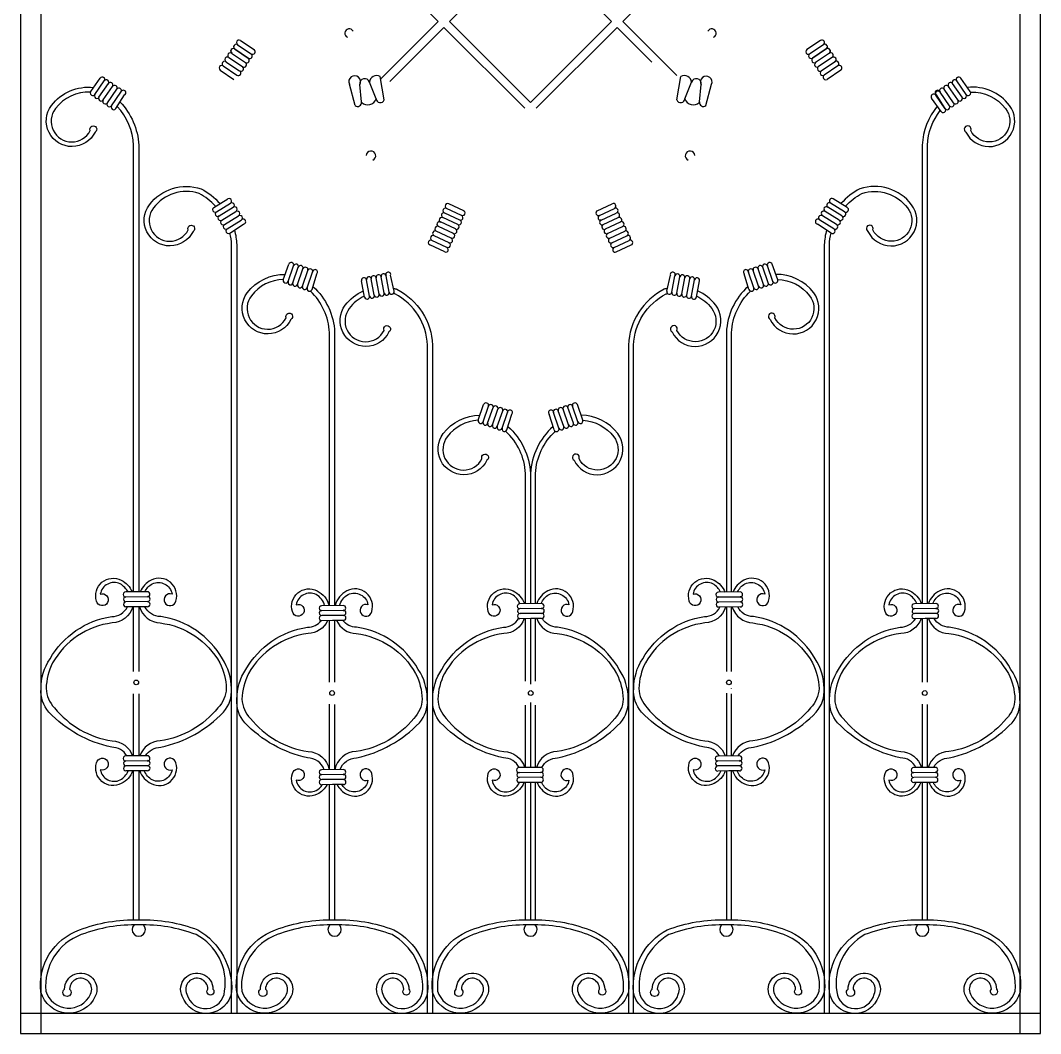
# Model space of a CAD drawing. Header units: metres. Extents: x -3506 to -2396, y -21 to 2241.
# Drawn here: x -3451 to -2451, y -21 to 972 of the extents above; entities that cross this region are included whole.
import ezdxf

# ---------------------------------------------------------------- set-up
doc = ezdxf.new("R2010")
doc.units = ezdxf.units.M
doc.layers.add('3', color=3, linetype='Continuous')
doc.layers.add('4', color=4, linetype='Continuous')

msp = doc.modelspace()

# ---------------------------------------------------------------- linework, layer by layer
at = {"layer": '3'}
for p, q in [((-3041.87, 971.15), (-3121.11, 1050.3)), ((-3030.55, 971.15), (-2951.3, 1050.3)), ((-2872.06, 971.15), (-2951.3, 1050.3)), ((-2860.74, 971.15), (-2781.5, 1050.3)), ((-3098.31, 914.78), (-3041.87, 971.15)), ((-2951.3, 892), (-3030.55, 971.15)), ((-2951.3, 892), (-2872.06, 971.15)), ((-2807.98, 918.45), (-2860.74, 971.15)), ((-3089.32, 912.45), (-3036.21, 965.5)), ((-2956.96, 886.35), (-3036.21, 965.5)), ((-2945.64, 886.35), (-2866.4, 965.5)), ((-2832.25, 931.38), (-2866.4, 965.5)), ((-3235.68, 952.69), (-3222.25, 943.67)), ((-2666.93, 952.69), (-2680.35, 943.67)), ((-3244.24, 940.17), (-3230.81, 931.14)), ((-3241.45, 944.32), (-3228.02, 935.29)), ((-3241.26, 944.39), (-3227.83, 935.37)), ((-3238.47, 948.54), (-3225.04, 939.52)), ((-2664.14, 948.54), (-2677.56, 939.52)), ((-2661.35, 944.39), (-2674.78, 935.37)), ((-2661.16, 944.32), (-2674.59, 935.29)), ((-2658.37, 940.17), (-2671.8, 931.14)), ((-3249.81, 931.87), (-3236.39, 922.84)), ((-3247.02, 936.02), (-3233.6, 926.99)), ((-2655.58, 936.02), (-2669.01, 926.99)), ((-2652.79, 931.87), (-2666.22, 922.84)), ((-3255.39, 923.57), (-3241.97, 914.54)), ((-3252.6, 927.72), (-3239.18, 918.69)), ((-2650.01, 927.72), (-2663.43, 918.69)), ((-2647.22, 923.57), (-2660.64, 914.54)), ((-3382.4, 902.5), (-3373.2, 915.81)), ((-3378.29, 899.66), (-3369.09, 912.96)), ((-3374.29, 897.18), (-3365.08, 910.48)), ((-3102.66, 895.5), (-3109.11, 911.73)), ((-3094.78, 894.4), (-3098.76, 917.39)), ((-2807.83, 894.4), (-2803.85, 917.39)), ((-2799.95, 895.5), (-2793.5, 911.73)), ((-2528.32, 897.18), (-2537.53, 910.48)), ((-2528.32, 897.18), (-2537.53, 910.48)), ((-2524.32, 899.66), (-2533.52, 912.96)), ((-2524.32, 899.66), (-2533.52, 912.96)), ((-2520.2, 902.5), (-2529.41, 915.81)), ((-2520.2, 902.5), (-2529.41, 915.81)), ((-3370.17, 894.34), (-3360.97, 907.64)), ((-3366.06, 891.49), (-3356.86, 904.8)), ((-3361.95, 888.65), (-3352.75, 901.95)), ((-3123.25, 889.04), (-3128.84, 909.76)), ((-3116.82, 892.47), (-3118.58, 909.38)), ((-2785.79, 892.47), (-2784.03, 909.38)), ((-2779.35, 889.04), (-2773.77, 909.76)), ((-2540.66, 888.65), (-2549.86, 901.95)), ((-2540.66, 888.65), (-2549.86, 901.95)), ((-2536.55, 891.49), (-2545.75, 904.8)), ((-2536.55, 891.49), (-2545.75, 904.8)), ((-2532.43, 894.34), (-2541.64, 907.64)), ((-2532.43, 894.34), (-2541.64, 907.64)), ((-3357.85, 885.82), (-3349.18, 899.34)), ((-2548.88, 882.96), (-2558.09, 896.26)), ((-2544.77, 885.8), (-2553.97, 899.11)), ((-2544.76, 885.82), (-2553.43, 899.34)), ((-3261.82, 788.99), (-3248.04, 797.47)), ((-3259.2, 784.73), (-3245.42, 793.21)), ((-3016.78, 785.75), (-3031.43, 792.62)), ((-2885.83, 785.75), (-2871.18, 792.62)), ((-2643.41, 784.73), (-2657.19, 793.21)), ((-2640.79, 788.99), (-2654.56, 797.47)), ((-3256.53, 780.85), (-3242.75, 789.33)), ((-3253.91, 776.6), (-3240.13, 785.08)), ((-3251.28, 772.34), (-3237.51, 780.82)), ((-3020.48, 776.67), (-3035.13, 783.54)), ((-3018.9, 781.23), (-3033.55, 788.09)), ((-2883.71, 781.23), (-2869.06, 788.09)), ((-2882.12, 776.67), (-2867.47, 783.54)), ((-2651.32, 772.34), (-2665.1, 780.82)), ((-2648.7, 776.6), (-2662.48, 785.08)), ((-2646.08, 780.85), (-2659.86, 789.33)), ((-3248.66, 768.08), (-3234.89, 776.56)), ((-3246.04, 763.84), (-3232.67, 772.73)), ((-3026.94, 763.46), (-3041.59, 770.32)), ((-3024.82, 767.99), (-3039.47, 774.85)), ((-3022.6, 772.15), (-3037.25, 779.01)), ((-2880, 772.15), (-2865.35, 779.01)), ((-2877.79, 767.99), (-2863.14, 774.85)), ((-2875.67, 763.46), (-2861.02, 770.32)), ((-2656.57, 763.84), (-2669.94, 772.73)), ((-2653.95, 768.08), (-2667.72, 776.56)), ((-3031.18, 754.4), (-3045.83, 761.27)), ((-3029.06, 758.93), (-3043.71, 765.79)), ((-2873.55, 758.93), (-2858.9, 765.79)), ((-2871.43, 754.4), (-2856.78, 761.27)), ((-3035.42, 745.35), (-3050.07, 752.21)), ((-3033.3, 749.88), (-3047.95, 756.74)), ((-2869.31, 749.88), (-2854.66, 756.74)), ((-2867.19, 745.35), (-2852.53, 752.21)), ((-3193.6, 718.07), (-3188.28, 733.35)), ((-3188.88, 716.43), (-3183.56, 731.71)), ((-3184.35, 715.11), (-3179.03, 730.39)), ((-2718.25, 715.11), (-2723.57, 730.39)), ((-2713.73, 716.43), (-2719.05, 731.71)), ((-2709.01, 718.07), (-2714.33, 733.35)), ((-3179.63, 713.47), (-3174.31, 728.74)), ((-3174.91, 711.82), (-3169.59, 727.1)), ((-3170.19, 710.18), (-3164.87, 725.46)), ((-3165.48, 708.55), (-3160.73, 723.89)), ((-3094.67, 705.01), (-3097.66, 720.91)), ((-3089.76, 705.93), (-3092.75, 721.83)), ((-3084.87, 706.86), (-3088.38, 722.53)), ((-2817.74, 706.86), (-2814.23, 722.53)), ((-2812.85, 705.93), (-2809.86, 721.83)), ((-2807.94, 705.01), (-2804.95, 720.91)), ((-2737.13, 708.55), (-2741.88, 723.89)), ((-2732.42, 710.18), (-2737.74, 725.46)), ((-2727.7, 711.82), (-2733.02, 727.1)), ((-2722.98, 713.47), (-2728.3, 728.74)), ((-3113.99, 701.13), (-3116.98, 717.03)), ((-3109.08, 702.05), (-3112.07, 717.95)), ((-3104.5, 703.16), (-3107.49, 719.06)), ((-3099.59, 704.08), (-3102.57, 719.98)), ((-2803.02, 704.08), (-2800.03, 719.98)), ((-2798.11, 703.16), (-2795.12, 719.06)), ((-2793.53, 702.05), (-2790.54, 717.95)), ((-2788.62, 701.13), (-2785.63, 717.03)), ((-3002.54, 580.47), (-2997.22, 595.75)), ((-2997.82, 578.83), (-2992.5, 594.1)), ((-2993.3, 577.51), (-2987.98, 592.79)), ((-2988.57, 575.86), (-2983.25, 591.14)), ((-2914.04, 575.86), (-2919.36, 591.14)), ((-2909.31, 577.51), (-2914.63, 592.79)), ((-2904.79, 578.83), (-2910.11, 594.1)), ((-2900.07, 580.47), (-2905.39, 595.75)), ((-2983.85, 574.22), (-2978.53, 589.5)), ((-2979.13, 572.58), (-2973.81, 587.85)), ((-2974.42, 570.95), (-2969.67, 586.29)), ((-2928.19, 570.95), (-2932.94, 586.29)), ((-2923.48, 572.58), (-2928.8, 587.85)), ((-2918.76, 574.22), (-2924.08, 589.5)), ((-3326.81, 412.32), (-3348.03, 412.12)), ((-2745.79, 412.12), (-2767.02, 411.92)), ((-3326.85, 407.32), (-3348.08, 407.12)), ((-3326.66, 402.62), (-3347.89, 402.42)), ((-2940.48, 400.81), (-2961.71, 400.61)), ((-2745.84, 407.12), (-2767.07, 406.92)), ((-2745.64, 402.41), (-2766.87, 402.21)), ((-2553.79, 400.81), (-2575.02, 400.61)), ((-3326.71, 397.62), (-3347.94, 397.42)), ((-3326.77, 397.6), (-3337.32, 397.52)), ((-3134.85, 393.85), (-3156.08, 393.65)), ((-3134.81, 398.85), (-3156.03, 398.65)), ((-2940.53, 395.81), (-2961.76, 395.61)), ((-2940.34, 391.1), (-2961.56, 390.9)), ((-2745.69, 397.42), (-2766.92, 397.22)), ((-2745.75, 397.4), (-2756.31, 397.32)), ((-2553.84, 395.81), (-2575.07, 395.61)), ((-2553.65, 391.1), (-2574.88, 390.9)), ((-3134.71, 384.15), (-3155.94, 383.95)), ((-3134.66, 389.15), (-3155.89, 388.95)), ((-3134.77, 384.13), (-3145.32, 384.05)), ((-2940.39, 386.1), (-2961.61, 385.9)), ((-2940.45, 386.08), (-2951, 386)), ((-2553.7, 386.1), (-2574.92, 385.9)), ((-2553.76, 386.08), (-2564.31, 386)), ((-3326.81, 251.54), (-3348.03, 251.34)), ((-2746.53, 251.46), (-2767.75, 251.26)), ((-3326.85, 246.54), (-3348.08, 246.34)), ((-3326.66, 241.83), (-3347.89, 241.63)), ((-2941.22, 240.15), (-2962.45, 239.95)), ((-2746.58, 246.46), (-2767.8, 246.26)), ((-2746.38, 241.76), (-2767.61, 241.56)), ((-2554.53, 240.15), (-2575.76, 239.95)), ((-3326.71, 236.83), (-3347.94, 236.63)), ((-3326.77, 236.81), (-3337.32, 236.73)), ((-3134.85, 233.07), (-3156.08, 232.87)), ((-3134.81, 238.07), (-3156.03, 237.87)), ((-2941.27, 235.15), (-2962.5, 234.95)), ((-2941.07, 230.44), (-2962.3, 230.24)), ((-2746.43, 236.76), (-2767.66, 236.56)), ((-2746.49, 236.74), (-2757.04, 236.66)), ((-2554.58, 235.15), (-2575.81, 234.95)), ((-2554.38, 230.44), (-2575.61, 230.24)), ((-3134.71, 223.36), (-3155.94, 223.16)), ((-3134.66, 228.36), (-3155.89, 228.16)), ((-3134.77, 223.35), (-3145.32, 223.26)), ((-2941.12, 225.44), (-2962.35, 225.24)), ((-2941.18, 225.43), (-2951.74, 225.34)), ((-2554.43, 225.44), (-2575.66, 225.24)), ((-2554.49, 225.43), (-2565.05, 225.34))]:
    msp.add_line(p, q, dxfattribs=at)
for points in [[(-3382.69, 901.98, 0.25), (-3416.89, 885.87, 1.1), (-3382.86, 864.31, -2.21), (-3378.1, 862.8, -1.1), (-3420.92, 888.94, -0.26), (-3379.52, 906.67, -0.26)], [(-2519.92, 901.98, -0.25), (-2485.72, 885.87, -1.1), (-2519.75, 864.31, 2.21), (-2524.51, 862.8, 1.1), (-2481.69, 888.94, 0.26), (-2523.09, 906.67)], [(-3353.66, 892.34, -0.18), (-3335.3, 849.98), (-3335.3, 412.24)], [(-3340.3, 412.2), (-3340.3, 849.86, 0.18), (-3356.44, 888.01)], [(-2552.58, 888.3, 0.16), (-2567.3, 849.98), (-2567.3, 400.68)], [(-2562.3, 400.73), (-2562.3, 849.86, -0.16), (-2549.61, 884.01)], [(-3259.96, 790.14, 0.09), (-3276.22, 802.67, 0.32), (-3320.89, 788.51, 1.1), (-3286.86, 766.95, -2.21), (-3282.1, 765.44, -1.1), (-3324.92, 791.57, -0.32), (-3274.25, 807.28, -0.09), (-3255.63, 792.8)], [(-2642.65, 790.14, -0.09), (-2626.39, 802.67, -0.32), (-2581.72, 788.51, -1.1), (-2615.75, 766.95, 2.21), (-2620.51, 765.44, 1.1), (-2577.69, 791.57, 0.32), (-2628.36, 807.28, 0.09), (-2646.98, 792.8)], [(-3244.3, -0.79), (-3244.3, 752.5, 0.05), (-3245.95, 763.91, 0.05)], [(-3241.54, 766.83, -0.06), (-3239.3, 752.61), (-3239.3, -0.79)], [(-2661.07, 766.83, 0.06), (-2663.3, 752.61), (-2663.3, -0.79)], [(-2658.3, -0.79), (-2658.3, 752.5, -0.05), (-2656.66, 763.91, -0.05)], [(-3193.47, 718.44, 0.23), (-3224.89, 702.29, 1.1), (-3190.86, 680.73, -2.21), (-3186.1, 679.22, -1.1), (-3228.92, 705.36, -0.24), (-3191.76, 723.37)], [(-2709.14, 718.44, -0.23), (-2677.72, 702.29, -1.1), (-2711.75, 680.73, 2.21), (-2716.51, 679.22, 1.1), (-2673.69, 705.36, 0.24), (-2710.85, 723.37)], [(-3164.55, 711.55, -0.2), (-3143.3, 666.4), (-3143.3, 398.77)], [(-2738.06, 711.55, 0.2), (-2759.3, 666.4), (-2759.3, 411.99)], [(-3148.3, 398.73), (-3148.3, 666.28, 0.19), (-3167.02, 707.02)], [(-3114.19, 702.19, 0.12), (-3128.89, 690.03, 1.1), (-3094.86, 668.47, -2.21), (-3090.1, 666.97, -1.1), (-3132.92, 693.1, -0.13), (-3115.13, 707.18)], [(-3052.3, -0.79), (-3052.3, 654.02, 0.27), (-3084.22, 704.19, 0.01), (-3085.58, 704.61, 0.01)], [(-3085.51, 709.75, -0.02), (-3082.25, 708.81, -0.27), (-3047.3, 654.14), (-3047.3, -0.79)], [(-2817.1, 709.75, 0.02), (-2820.36, 708.81, 0.27), (-2855.3, 654.14), (-2855.3, -0.79)], [(-2850.3, -0.79), (-2850.3, 654.02, -0.27), (-2818.39, 704.19, -0.01), (-2817.03, 704.61, -0.01)], [(-2788.42, 702.19, -0.12), (-2773.72, 690.03, -1.1), (-2807.75, 668.47, 2.21), (-2812.51, 666.97, 1.1), (-2769.69, 693.1, 0.13), (-2787.48, 707.18)], [(-2754.3, 412.04), (-2754.3, 666.28, -0.19), (-2735.59, 707.02)], [(-3002.6, 580.34, 0.22), (-3032.89, 564.23, 1.1), (-2998.86, 542.67, -2.21), (-2994.1, 541.16, -1.1), (-3036.92, 567.29, -0.23), (-3000.85, 585.31)], [(-2900.01, 580.34, -0.22), (-2869.72, 564.23, -1.1), (-2903.75, 542.67, 2.21), (-2908.51, 541.16, 1.1), (-2865.69, 567.29, 0.23), (-2901.75, 585.31)], [(-2973.4, 574.24, -0.2), (-2951.3, 528.33)], [(-2929.21, 574.24, 0.2), (-2951.3, 528.33), (-2951.3, 400.71)], [(-2956.3, 400.66), (-2956.3, 528.22, 0.2), (-2975.65, 569.55)], [(-2946.3, 400.75), (-2946.3, 528.22, -0.2), (-2926.96, 569.55)], [(-3345.63, 412.14, 0.12), (-3353.54, 420.03, 0.5), (-3372.97, 409.96, -2.65), (-3376.66, 403.22, -0.67), (-3352.42, 423.61, -0.18), (-3341.77, 412.18, -0.18)], [(-3329.32, 412.3, -0.16), (-3322.06, 420.03, -0.5), (-3302.64, 409.96, 2.65), (-3298.95, 403.22, 0.67), (-3323.19, 423.61, 0.18), (-3333.8, 412.26)], [(-2765.13, 411.94, 0.17), (-2772.54, 420.03, 0.5), (-2791.97, 409.96, -2.65), (-2795.66, 403.22, -0.67), (-2771.42, 423.61, -0.19), (-2760.69, 411.98, -0.19)], [(-2748.41, 412.1, -0.16), (-2741.06, 420.03, -0.5), (-2721.64, 409.96, 2.65), (-2717.95, 403.22, 0.67), (-2742.19, 423.61, 0.18), (-2752.89, 412.05)], [(-3153.16, 398.68, 0.21), (-3161.54, 409.61, 0.5), (-3180.97, 399.54, -2.65), (-3184.66, 392.8, -0.67), (-3160.42, 413.2, -0.22), (-3148.78, 398.72, -0.22)], [(-3138.41, 398.82, -0.21), (-3130.06, 409.61, -0.5), (-3110.64, 399.54, 2.65), (-3106.95, 392.8, 0.67), (-3131.19, 413.2, 0.22), (-3142.82, 398.78, 0.22)], [(-2961.75, 400.61, 0.18), (-2969.54, 409.61, 0.5), (-2988.97, 399.54, -2.65), (-2992.66, 392.8, -0.67), (-2968.42, 413.2, -0.2), (-2957.35, 400.65, -0.2)], [(-2940.78, 400.81, -0.18), (-2933.06, 409.61, -0.5), (-2913.64, 399.54, 2.65), (-2909.95, 392.8, 0.67), (-2934.19, 413.2, 0.2), (-2945.22, 400.76)], [(-2572.76, 400.63, 0.18), (-2580.54, 409.61, 0.5), (-2599.97, 399.54, -2.65), (-2603.66, 392.8, -0.67), (-2579.42, 413.2, -0.2), (-2568.36, 400.67, -0.2)], [(-2556.79, 400.78, -0.18), (-2549.06, 409.61, -0.5), (-2529.64, 399.54, 2.65), (-2525.95, 392.8, 0.67), (-2550.19, 413.2, 0.2), (-2561.23, 400.74)], [(-3346.96, 251.35, 0.27), (-3361.85, 259.89, -0.15), (-3423.41, 294.35, -0.2), (-3431.11, 317.42, -0.15), (-3422.28, 346.56, -0.23), (-3361.85, 387.97, 0.29), (-3346.47, 397.43)], [(-3341.04, 397.48, -0.32), (-3361.4, 381.7, 0.24), (-3419.74, 342.49, 0.11), (-3426.11, 317.42, 0.19), (-3417.91, 298.63, 0.19), (-3361.4, 266.17, -0.31), (-3341.37, 251.4, -0.31)], [(-3334.58, 397.54, 0.32), (-3314.21, 381.7, -0.24), (-3255.87, 342.49, -0.11), (-3249.5, 317.42, -0.19), (-3257.7, 298.63, -0.19), (-3314.21, 266.17, 0.31), (-3334.21, 251.47, 0.31)], [(-3328.55, 251.52, -0.27), (-3313.76, 259.89, 0.15), (-3252.2, 294.35, 0.2), (-3244.5, 317.42, 0.15), (-3253.33, 346.56, 0.23), (-3313.76, 387.97, -0.29), (-3329.22, 397.59)], [(-2765.92, 251.28, 0.27), (-2780.85, 259.89, -0.15), (-2842.41, 294.35, -0.2), (-2850.11, 317.42, -0.15), (-2841.28, 346.56, -0.23), (-2780.85, 387.97, 0.28), (-2765.57, 397.23)], [(-2760.1, 397.28, -0.32), (-2780.4, 381.7, 0.24), (-2838.74, 342.49, 0.11), (-2845.11, 317.42, 0.19), (-2836.91, 298.63, 0.19), (-2780.4, 266.17, -0.31), (-2760.35, 251.33, -0.31)], [(-2753.52, 397.34, 0.32), (-2733.21, 381.7, -0.24), (-2674.87, 342.49, -0.11), (-2668.5, 317.42, -0.19), (-2676.7, 298.63, -0.19), (-2733.21, 266.17, 0.31), (-2753.24, 251.4, 0.31)], [(-2747.59, 251.45, -0.27), (-2732.76, 259.89, 0.15), (-2671.2, 294.35, 0.2), (-2663.5, 317.42, 0.15), (-2672.33, 346.56, 0.23), (-2732.76, 387.97, -0.29), (-2748.12, 397.39)], [(-3153.58, 237.89, 0.32), (-3169.85, 249.48, -0.15), (-3231.41, 283.94, -0.2), (-3239.11, 307.01, -0.15), (-3230.28, 336.15, -0.23), (-3169.85, 377.56, 0.23), (-3156.4, 384)], [(-3150.21, 384, -0.28), (-3169.4, 371.28, 0.24), (-3227.74, 332.07, 0.11), (-3234.11, 307.01, 0.19), (-3225.91, 288.21, 0.19), (-3169.4, 255.75, -0.35), (-3148.54, 237.94, -0.35)], [(-3141.44, 384.08, 0.28), (-3122.21, 371.28, -0.24), (-3063.87, 332.07, -0.11), (-3057.5, 307.01, -0.19), (-3065.7, 288.21, -0.19), (-3122.21, 255.75, 0.35), (-3143.06, 237.99, 0.35)], [(-3137.97, 238.04, -0.32), (-3121.76, 249.48, 0.15), (-3060.2, 283.94, 0.2), (-3052.5, 307.01, 0.15), (-3061.33, 336.15, 0.23), (-3121.76, 377.56, -0.23), (-3135.33, 384.14)], [(-2962.44, 239.95, 0.29), (-2977.85, 249.48, -0.15), (-3039.41, 283.94, -0.2), (-3047.11, 307.01, -0.15), (-3038.28, 336.15, -0.23), (-2977.85, 377.56, 0.27), (-2962.87, 386.26)], [(-2957.41, 385.94, -0.31), (-2977.4, 371.28, 0.24), (-3035.74, 332.07, 0.11), (-3042.11, 307.01, 0.19), (-3033.91, 288.21, 0.19), (-2977.4, 255.75, -0.32), (-2957.05, 240, -0.32)], [(-2945.24, 386.06, 0.31), (-2925.21, 371.28, -0.24), (-2866.87, 332.07, -0.11), (-2860.5, 307.01, -0.19), (-2868.7, 288.21, -0.19), (-2925.21, 255.75, 0.32), (-2945.52, 240.11, 0.32)], [(-2940.21, 239.88, -0.29), (-2924.76, 249.48, 0.15), (-2863.2, 283.94, 0.2), (-2855.5, 307.01, 0.15), (-2864.33, 336.15, 0.23), (-2924.76, 377.56, -0.27), (-2939.7, 386.19)], [(-2573.45, 239.97, 0.29), (-2588.85, 249.48, -0.15), (-2650.41, 283.94, -0.2), (-2658.11, 307.01, -0.15), (-2649.28, 336.15, -0.23), (-2588.85, 377.56, 0.27), (-2574.07, 385.91)], [(-2568.4, 385.96, -0.31), (-2588.4, 371.28, 0.24), (-2646.74, 332.07, 0.11), (-2653.11, 307.01, 0.19), (-2644.91, 288.21, 0.19), (-2588.4, 255.75, -0.32), (-2568.06, 240.02, -0.32)], [(-2561.23, 386.03, 0.31), (-2541.21, 371.28, -0.24), (-2482.87, 332.07, -0.11), (-2476.5, 307.01, -0.19), (-2484.7, 288.21, -0.19), (-2541.21, 255.75, 0.32), (-2561.53, 240.08, 0.32)], [(-2556.08, 240.14, -0.28), (-2540.76, 249.48, 0.15), (-2479.2, 283.94, 0.2), (-2471.5, 307.01, 0.15), (-2480.33, 336.15, 0.23), (-2540.76, 377.56, -0.27), (-2555.64, 386.08)], [(-3341.39, 236.69, -0.2), (-3352.42, 224.25, -0.67), (-3376.66, 244.65, -2.65), (-3372.97, 237.91, 0.5), (-3353.54, 227.84, 0.18), (-3345.83, 236.65, 0.18)], [(-3334.24, 236.76, 0.2), (-3323.19, 224.25, 0.67), (-3298.95, 244.65, 2.65), (-3302.64, 237.91, -0.5), (-3322.06, 227.84, -0.18), (-3329.84, 236.8)], [(-2760.41, 236.62, -0.19), (-2771.42, 224.25, -0.67), (-2795.66, 244.65, -2.65), (-2791.97, 237.91, 0.5), (-2772.54, 227.84, 0.18), (-2764.85, 236.58, 0.18)], [(-2753.22, 236.69, 0.2), (-2742.19, 224.25, 0.67), (-2717.95, 244.65, 2.65), (-2721.64, 237.91, -0.5), (-2741.06, 227.84, -0.18), (-2748.81, 236.73)], [(-3150.74, 223.21, -0.16), (-3160.42, 213.84, -0.67), (-3184.66, 234.24, -2.65), (-3180.97, 227.49, 0.5), (-3161.54, 217.43, 0.13), (-3155.39, 223.17, 0.13)], [(-3140.91, 223.31, 0.16), (-3131.19, 213.84, 0.67), (-3106.95, 234.24, 2.65), (-3110.64, 227.49, -0.5), (-3130.06, 217.43, -0.13), (-3136.34, 223.35)], [(-2957.77, 225.29, -0.18), (-2968.42, 213.84, -0.67), (-2992.66, 234.24, -2.65), (-2988.97, 227.49, 0.5), (-2969.54, 217.43, 0.16), (-2962.25, 225.24, 0.16)], [(-2944.89, 225.41, 0.18), (-2934.19, 213.84, 0.67), (-2909.95, 234.24, 2.65), (-2913.64, 227.49, -0.5), (-2933.06, 217.43, -0.17), (-2940.48, 225.52)], [(-2568.76, 225.31, -0.18), (-2579.42, 213.84, -0.67), (-2603.66, 234.24, -2.65), (-2599.97, 227.49, 0.5), (-2580.54, 217.43, 0.16), (-2573.24, 225.27, 0.16)], [(-2560.88, 225.38, 0.18), (-2550.19, 213.84, 0.67), (-2525.95, 234.24, 2.65), (-2529.64, 227.49, -0.5), (-2549.06, 217.43, -0.16), (-2556.44, 225.42)]]:
    msp.add_lwpolyline(points, format="xyb", dxfattribs=at)
for points in [[(-3340.3, 333.97), (-3340.3, 397.49)], [(-3335.3, 397.54), (-3335.3, 334.21)], [(-2759.3, 397.29), (-2759.3, 333.97)], [(-2754.3, 334.21), (-2754.3, 397.33)], [(-3148.3, 323.56), (-3148.3, 384.02)], [(-3143.3, 384.06), (-3143.3, 323.79)], [(-2956.3, 324.56), (-2956.3, 385.95)], [(-2951.3, 386), (-2951.3, 321.78)], [(-2946.3, 324.56), (-2946.3, 386.05)], [(-2567.3, 385.97), (-2567.3, 323.56)], [(-2562.3, 323.79), (-2562.3, 386.02)], [(-3340.3, 251.41), (-3340.3, 312.4)], [(-3335.3, 312.16), (-3335.3, 251.46)], [(-2759.3, 312.82), (-2759.3, 251.34)], [(-2754.3, 317.24), (-2754.3, 317.39)], [(-2754.3, 251.39), (-2754.3, 312.16)], [(-3148.3, 237.94), (-3148.3, 301.98)], [(-3143.3, 301.75), (-3143.3, 237.99)], [(-2956.3, 240.01), (-2956.3, 300.98)], [(-2951.3, 303.77), (-2951.3, 240.06)], [(-2946.3, 240.1), (-2946.3, 300.98)], [(-2567.3, 301.98), (-2567.3, 240.03)], [(-2562.3, 240.08), (-2562.3, 301.75)], [(-3340.3, 90.76), (-3340.3, 236.7)], [(-3335.3, 236.75), (-3335.3, 90.66)], [(-2759.3, 236.64), (-2759.3, 90.66)], [(-2754.3, 90.76), (-2754.3, 236.68)], [(-3148.3, 90.76), (-3148.3, 223.24)], [(-3143.3, 223.28), (-3143.3, 90.66)], [(-2956.3, 90.76), (-2956.3, 225.3)], [(-2951.3, 225.35), (-2951.3, 90.66)], [(-2946.3, 90.76), (-2946.3, 225.4)], [(-2567.3, 225.32), (-2567.3, 90.66)], [(-2562.3, 90.76), (-2562.3, 225.37)]]:
    msp.add_lwpolyline(points, dxfattribs=at)
for points in [[(-3267.53, 22.74, 1.25), (-3288.13, 17.9, 0.85), (-3251.15, 20.93, 0.32), (-3279, 76.18, 0.1), (-3335.3, 85.66, 0.1), (-3391.61, 76.18, 0.34), (-3426.38, 20.93, 0.69), (-3382.48, 17.9, 1.25), (-3403.08, 22.74, -2.85), (-3408.08, 22.77, -1.25), (-3377.95, 15.77, -0.7), (-3431.3, 19.97, -0.35), (-3393.37, 80.86, -0.1), (-3335.3, 90.66, -0.1), (-3277.24, 80.86, -0.28), (-3244.3, 19.97, -0.78), (-3292.66, 15.77, -1.25), (-3262.53, 22.77, -2.33)], [(-3075.53, 22.74, 1.25), (-3096.13, 17.9, 0.83), (-3056.87, 22.42, 0.28), (-3087, 76.18, 0.1), (-3143.3, 85.66, 0.1), (-3199.61, 76.18, 0.34), (-3234.38, 20.93, 0.69), (-3190.48, 17.9, 1.25), (-3211.08, 22.74, -2.85), (-3216.08, 22.77, -1.25), (-3185.95, 15.77, -0.7), (-3239.3, 19.97, -0.35), (-3201.37, 80.86, -0.1), (-3143.3, 90.66, -0.1), (-3085.24, 80.86, -0.3), (-3052.3, 19.97, -0.78), (-3100.66, 15.77, -1.25), (-3070.53, 22.77, -2.33)], [(-2883.53, 22.74, 1.25), (-2904.13, 17.9, 0.69), (-2860.23, 20.93, 0.34), (-2895, 76.18, 0.1), (-2951.3, 85.66, 0.1), (-3007.61, 76.18, 0.34), (-3042.38, 20.93, 0.69), (-2998.48, 17.9, 1.25), (-3019.08, 22.74, -2.85), (-3024.08, 22.77, -1.25), (-2993.95, 15.77, -0.7), (-3047.3, 19.97, -0.35), (-3009.37, 80.86, -0.1), (-2951.3, 90.66, -0.1), (-2893.24, 80.86, -0.35), (-2855.3, 19.97, -0.7), (-2908.66, 15.77, -1.25), (-2878.53, 22.77, -2.33)], [(-2691.53, 22.74, 1.25), (-2712.13, 17.9, 0.69), (-2668.23, 20.93, 0.34), (-2703, 76.18, 0.1), (-2759.3, 85.66, 0.1), (-2815.61, 76.18, 0.29), (-2844.68, 20.89, 0.82), (-2806.48, 17.9, 1.25), (-2827.08, 22.74, -2.85), (-2832.08, 22.77, -1.25), (-2801.95, 15.77, -0.78), (-2850.3, 19.97, -0.3), (-2817.37, 80.86, -0.1), (-2759.3, 90.66, -0.1), (-2701.24, 80.86, -0.35), (-2663.3, 19.97, -0.7), (-2716.66, 15.77, -1.25), (-2686.53, 22.77, -2.33)], [(-2499.53, 22.74, 1.25), (-2520.13, 17.9, 0.69), (-2476.23, 20.93, 0.34), (-2511, 76.18, 0.1), (-2567.3, 85.66, 0.1), (-2623.61, 76.18, 0.31), (-2651.17, 20.23, 0.84), (-2614.48, 17.9, 1.25), (-2635.08, 22.74, -2.85), (-2640.08, 22.77, -1.25), (-2609.95, 15.77, -0.78), (-2658.3, 19.97, -0.31), (-2625.37, 80.86, -0.1), (-2567.3, 90.66, -0.1), (-2509.24, 80.86, -0.35), (-2471.3, 19.97, -0.7), (-2524.66, 15.77, -1.25), (-2494.53, 22.77, -2.33)]]:
    msp.add_lwpolyline(points, format="xyb", close=True, dxfattribs=at)
for centre in [(-3337.8, 323.45), (-2756.8, 323.45), (-3145.8, 313.04), (-2951.09, 313.04), (-2564.8, 313.04)]:
    msp.add_circle(centre, 2.32, dxfattribs=at)
for centre, radius, start, end in [((-3129, 959.78), 4.26, 26.76, 246.9), ((-2773.6, 959.78), 4.26, 293.1, 153.24), ((-3237.02, 950.6), 2.5, 55.96, 235.96), ((-2665.59, 950.6), 2.5, 304.04, 124.04), ((-3245.58, 938.09), 2.5, 55.96, 235.96), ((-3242.79, 942.23), 2.5, 55.96, 235.96), ((-3242.62, 942.32), 2.5, 55.96, 235.96), ((-3239.82, 946.46), 2.5, 55.96, 235.96), ((-3223.65, 941.59), 2.5, 236.09, 56.09), ((-2678.96, 941.59), 2.5, 123.91, 303.91), ((-2662.79, 946.46), 2.5, 304.04, 124.04), ((-2659.99, 942.32), 2.5, 304.04, 124.04), ((-2659.82, 942.23), 2.5, 304.04, 124.04), ((-2657.02, 938.09), 2.5, 304.04, 124.04), ((-3251.18, 929.8), 2.5, 55.96, 235.96), ((-3248.38, 933.94), 2.5, 55.96, 235.96), ((-3232.2, 929.07), 2.5, 236.09, 56.09), ((-3229.41, 933.22), 2.5, 236.09, 56.09), ((-3226.44, 937.44), 2.5, 236.09, 56.09), ((-2676.17, 937.44), 2.5, 123.91, 303.91), ((-2673.19, 933.22), 2.5, 123.91, 303.91), ((-2670.41, 929.07), 2.5, 123.91, 303.91), ((-2654.22, 933.94), 2.5, 304.04, 124.04), ((-2651.43, 929.8), 2.5, 304.04, 124.04), ((-3253.98, 925.66), 2.5, 55.96, 235.96), ((-3237.78, 920.77), 2.5, 236.09, 56.09), ((-3234.99, 924.92), 2.5, 236.09, 56.09), ((-2667.62, 924.92), 2.5, 123.91, 303.91), ((-2664.83, 920.77), 2.5, 123.91, 303.91), ((-2648.63, 925.66), 2.5, 304.04, 124.04), ((-3371.15, 914.38), 2.5, 325.33, 145.33), ((-3367.03, 911.54), 2.5, 325.33, 145.33), ((-3363.03, 909.06), 2.5, 325.33, 145.33), ((-3123.61, 912.25), 5.79, 330.28, 205.42), ((-3113.8, 910.36), 4.88, 16.28, 191.66), ((-3102.11, 911.22), 7.02, 61.48, 175.81), ((-2800.5, 911.22), 7.02, 4.19, 118.52), ((-2788.81, 910.36), 4.88, 348.34, 163.72), ((-2778.99, 911.93), 5.65, 337.46, 206.84), ((-2662.04, 916.62), 2.5, 123.91, 303.91), ((-2539.58, 909.06), 2.5, 34.67, 214.67), ((-2539.58, 909.06), 2.5, 34.67, 214.67), ((-2535.58, 911.54), 2.5, 34.67, 214.67), ((-2535.58, 911.54), 2.5, 34.67, 214.67), ((-2531.46, 914.38), 2.5, 34.67, 214.67), ((-2531.46, 914.38), 2.5, 34.67, 214.67), ((-3380.33, 901.13), 2.5, 145.19, 325.19), ((-3358.91, 906.22), 2.5, 325.33, 145.33), ((-3354.8, 903.37), 2.5, 325.33, 145.33), ((-3350.37, 901.45), 2.43, 299.49, 168.05), ((-2556.03, 897.68), 2.5, 34.67, 214.67), ((-2552.24, 901.45), 2.43, 11.95, 240.51), ((-2551.92, 900.53), 2.5, 34.67, 214.67), ((-2547.81, 903.37), 2.5, 34.67, 214.67), ((-2547.81, 903.37), 2.5, 34.67, 214.67), ((-2543.69, 906.22), 2.5, 34.67, 214.67), ((-2543.69, 906.22), 2.5, 34.67, 214.67), ((-2522.27, 901.13), 2.5, 214.81, 34.81), ((-2522.27, 901.13), 2.5, 214.81, 34.81), ((-3376.23, 898.28), 2.5, 145.19, 325.19), ((-3372.22, 895.81), 2.5, 145.19, 325.19), ((-3368.11, 892.96), 2.5, 145.19, 325.19), ((-3364, 890.1), 2.5, 145.19, 325.19), ((-3120.62, 891.85), 3.85, 226.84, 9.26), ((-3110.86, 898.1), 8.6, 226.59, 342.38), ((-3098.61, 895.78), 4.06, 183.94, 340.27), ((-2804, 895.78), 4.06, 199.73, 356.06), ((-2791.75, 898.1), 8.6, 197.62, 313.41), ((-2781.99, 891.85), 3.85, 170.74, 313.16), ((-2538.6, 890.1), 2.5, 214.81, 34.81), ((-2538.6, 890.1), 2.5, 214.81, 34.81), ((-2534.5, 892.96), 2.5, 214.81, 34.81), ((-2534.5, 892.96), 2.5, 214.81, 34.81), ((-2530.39, 895.81), 2.5, 214.81, 34.81), ((-2530.39, 895.81), 2.5, 214.81, 34.81), ((-2526.38, 898.28), 2.5, 214.81, 34.81), ((-2526.38, 898.28), 2.5, 214.81, 34.81), ((-3359.9, 887.25), 2.5, 145.19, 325.19), ((-2546.81, 884.4), 2.5, 214.81, 34.81), ((-2542.71, 887.25), 2.5, 214.81, 34.81), ((-2542.71, 887.25), 2.5, 214.81, 34.81), ((-3107.71, 839.61), 4.68, 293.28, 175.9), ((-2794.9, 839.61), 4.68, 4.1, 246.72), ((-3246.73, 795.34), 2.5, 301.62, 121.62), ((-3244.11, 791.09), 2.5, 301.62, 121.62), ((-3032.49, 790.35), 2.5, 64.9, 244.9), ((-2870.12, 790.35), 2.5, 295.1, 115.1), ((-2658.5, 791.09), 2.5, 58.38, 238.38), ((-2655.88, 795.34), 2.5, 58.38, 238.38), ((-3260.47, 786.91), 2.5, 121.48, 301.48), ((-3257.86, 782.64), 2.5, 121.48, 301.48), ((-3255.18, 778.77), 2.5, 121.48, 301.48), ((-3241.44, 787.21), 2.5, 301.62, 121.62), ((-3238.82, 782.95), 2.5, 301.62, 121.62), ((-3236.2, 778.69), 2.5, 301.62, 121.62), ((-3036.19, 781.27), 2.5, 64.9, 244.9), ((-3034.61, 785.82), 2.5, 64.9, 244.9), ((-3019.99, 779), 2.5, 245.04, 65.04), ((-3017.88, 783.53), 2.5, 245.04, 65.04), ((-2884.73, 783.53), 2.5, 114.96, 294.96), ((-2882.62, 779), 2.5, 114.96, 294.96), ((-2868, 785.82), 2.5, 295.1, 115.1), ((-2866.41, 781.27), 2.5, 295.1, 115.1), ((-2666.41, 778.69), 2.5, 58.38, 238.38), ((-2663.79, 782.95), 2.5, 58.38, 238.38), ((-2661.17, 787.21), 2.5, 58.38, 238.38), ((-2647.43, 778.77), 2.5, 238.52, 58.52), ((-2644.75, 782.64), 2.5, 238.52, 58.52), ((-2642.13, 786.91), 2.5, 238.52, 58.52), ((-3252.57, 774.51), 2.5, 121.48, 301.48), ((-3249.96, 770.24), 2.5, 121.48, 301.48), ((-3232.91, 775.15), 2.43, 275.78, 144.34), ((-3042.65, 768.06), 2.5, 64.9, 244.9), ((-3040.53, 772.59), 2.5, 64.9, 244.9), ((-3038.32, 776.74), 2.5, 64.9, 244.9), ((-3023.69, 769.92), 2.5, 245.04, 65.04), ((-3021.58, 774.45), 2.5, 245.04, 65.04), ((-2881.02, 774.45), 2.5, 114.96, 294.96), ((-2878.91, 769.92), 2.5, 114.96, 294.96), ((-2864.29, 776.74), 2.5, 295.1, 115.1), ((-2862.08, 772.59), 2.5, 295.1, 115.1), ((-2859.96, 768.06), 2.5, 295.1, 115.1), ((-2669.69, 775.15), 2.43, 35.66, 264.22), ((-2652.65, 770.24), 2.5, 238.52, 58.52), ((-2650.04, 774.51), 2.5, 238.52, 58.52), ((-3247.35, 765.98), 2.5, 121.48, 301.48), ((-3046.89, 759), 2.5, 64.9, 244.9), ((-3044.77, 763.53), 2.5, 64.9, 244.9), ((-3028.03, 761.23), 2.5, 245.04, 65.04), ((-3025.92, 765.76), 2.5, 245.04, 65.04), ((-2876.69, 765.76), 2.5, 114.96, 294.96), ((-2874.58, 761.23), 2.5, 114.96, 294.96), ((-2857.84, 763.53), 2.5, 295.1, 115.1), ((-2855.72, 759), 2.5, 295.1, 115.1), ((-2655.26, 765.98), 2.5, 238.52, 58.52), ((-3049.01, 754.47), 2.5, 64.9, 244.9), ((-3032.25, 752.16), 2.5, 245.04, 65.04), ((-3030.14, 756.7), 2.5, 245.04, 65.04), ((-2872.47, 756.7), 2.5, 114.96, 294.96), ((-2870.36, 752.16), 2.5, 114.96, 294.96), ((-2853.6, 754.47), 2.5, 295.1, 115.1), ((-3034.36, 747.63), 2.5, 245.04, 65.04), ((-2868.25, 747.63), 2.5, 114.96, 294.96), ((-3185.92, 732.53), 2.5, 340.8, 160.8), ((-3181.2, 730.89), 2.5, 340.8, 160.8), ((-3176.67, 729.57), 2.5, 340.8, 160.8), ((-3171.95, 727.92), 2.5, 340.8, 160.8), ((-2730.66, 727.92), 2.5, 19.2, 199.2), ((-2725.94, 729.57), 2.5, 19.2, 199.2), ((-2721.41, 730.89), 2.5, 19.2, 199.2), ((-2716.69, 732.53), 2.5, 19.2, 199.2), ((-3167.23, 726.28), 2.5, 340.8, 160.8), ((-3162.45, 725.61), 2.43, 314.97, 183.53), ((-3109.61, 718.42), 2.5, 10.64, 190.64), ((-3105.03, 719.52), 2.5, 10.64, 190.64), ((-3100.12, 720.45), 2.5, 10.64, 190.64), ((-3095.2, 721.37), 2.5, 10.64, 190.64), ((-3090.72, 723.17), 2.43, 344.81, 213.37), ((-2811.89, 723.17), 2.43, 326.63, 195.19), ((-2807.41, 721.37), 2.5, 349.36, 169.36), ((-2802.49, 720.45), 2.5, 349.36, 169.36), ((-2797.58, 719.52), 2.5, 349.36, 169.36), ((-2793, 718.42), 2.5, 349.36, 169.36), ((-2740.16, 725.61), 2.43, 356.47, 225.03), ((-2735.38, 726.28), 2.5, 19.2, 199.2), ((-3191.24, 717.31), 2.5, 160.66, 340.66), ((-3186.52, 715.65), 2.5, 160.66, 340.66), ((-3181.99, 714.35), 2.5, 160.66, 340.66), ((-3177.28, 712.69), 2.5, 160.66, 340.66), ((-3172.56, 711.03), 2.5, 160.66, 340.66), ((-3167.84, 709.38), 2.5, 160.66, 340.66), ((-3114.52, 717.49), 2.5, 10.64, 190.64), ((-2788.08, 717.49), 2.5, 349.36, 169.36), ((-2734.77, 709.38), 2.5, 199.34, 19.34), ((-2730.05, 711.03), 2.5, 199.34, 19.34), ((-2725.33, 712.69), 2.5, 199.34, 19.34), ((-2720.62, 714.35), 2.5, 199.34, 19.34), ((-2716.09, 715.65), 2.5, 199.34, 19.34), ((-2711.37, 717.31), 2.5, 199.34, 19.34), ((-3111.57, 701.64), 2.5, 190.51, 10.51), ((-3106.65, 702.55), 2.5, 190.51, 10.51), ((-3102.07, 703.67), 2.5, 190.51, 10.51), ((-3097.16, 704.58), 2.5, 190.51, 10.51), ((-3092.24, 705.5), 2.5, 190.51, 10.51), ((-3087.32, 706.41), 2.5, 190.51, 10.51), ((-2815.29, 706.41), 2.5, 169.49, 349.49), ((-2810.37, 705.5), 2.5, 169.49, 349.49), ((-2805.45, 704.58), 2.5, 169.49, 349.49), ((-2800.54, 703.67), 2.5, 169.49, 349.49), ((-2795.96, 702.55), 2.5, 169.49, 349.49), ((-2791.04, 701.64), 2.5, 169.49, 349.49), ((-2994.86, 594.93), 2.5, 340.8, 160.8), ((-2990.14, 593.28), 2.5, 340.8, 160.8), ((-2985.61, 591.96), 2.5, 340.8, 160.8), ((-2980.89, 590.32), 2.5, 340.8, 160.8), ((-2976.17, 588.68), 2.5, 340.8, 160.8), ((-2971.39, 588), 2.43, 314.97, 183.53), ((-2931.22, 588), 2.43, 356.47, 225.03), ((-2926.44, 588.68), 2.5, 19.2, 199.2), ((-2921.72, 590.32), 2.5, 19.2, 199.2), ((-2916.99, 591.96), 2.5, 19.2, 199.2), ((-2912.47, 593.28), 2.5, 19.2, 199.2), ((-2907.75, 594.93), 2.5, 19.2, 199.2), ((-3000.18, 579.71), 2.5, 160.66, 340.66), ((-2902.43, 579.71), 2.5, 199.34, 19.34), ((-2995.46, 578.05), 2.5, 160.66, 340.66), ((-2990.93, 576.74), 2.5, 160.66, 340.66), ((-2986.22, 575.09), 2.5, 160.66, 340.66), ((-2981.5, 573.43), 2.5, 160.66, 340.66), ((-2976.78, 571.78), 2.5, 160.66, 340.66), ((-2925.83, 571.78), 2.5, 199.34, 19.34), ((-2921.11, 573.43), 2.5, 199.34, 19.34), ((-2916.39, 575.09), 2.5, 199.34, 19.34), ((-2911.67, 576.74), 2.5, 199.34, 19.34), ((-2907.15, 578.05), 2.5, 199.34, 19.34), ((-3348.06, 409.62), 2.5, 89.43, 269.43), ((-3326.88, 409.8), 2.5, 269.3, 89.3), ((-2767.04, 409.42), 2.5, 89.43, 269.43), ((-2745.87, 409.6), 2.5, 269.3, 89.3), ((-3347.91, 399.92), 2.5, 89.43, 269.43), ((-3347.86, 404.92), 2.5, 89.43, 269.43), ((-3326.74, 400.1), 2.5, 269.3, 89.3), ((-3326.68, 405.1), 2.5, 269.3, 89.3), ((-2961.73, 398.11), 2.5, 89.43, 269.43), ((-2940.56, 398.29), 2.5, 269.3, 89.3), ((-2766.9, 399.72), 2.5, 89.43, 269.43), ((-2766.85, 404.71), 2.5, 89.43, 269.43), ((-2745.72, 399.9), 2.5, 269.3, 89.3), ((-2745.66, 404.9), 2.5, 269.3, 89.3), ((-2575.05, 398.11), 2.5, 89.43, 269.43), ((-2553.87, 398.29), 2.5, 269.3, 89.3), ((-3156.06, 396.15), 2.5, 89.43, 269.43), ((-3155.86, 391.45), 2.5, 89.43, 269.43), ((-3134.88, 396.34), 2.5, 269.3, 89.3), ((-3134.68, 391.63), 2.5, 269.3, 89.3), ((-2961.59, 388.4), 2.5, 89.43, 269.43), ((-2961.54, 393.4), 2.5, 89.43, 269.43), ((-2940.41, 388.58), 2.5, 269.3, 89.3), ((-2940.35, 393.58), 2.5, 269.3, 89.3), ((-2574.9, 388.4), 2.5, 89.43, 269.43), ((-2574.85, 393.4), 2.5, 89.43, 269.43), ((-2553.73, 388.58), 2.5, 269.3, 89.3), ((-2553.66, 393.58), 2.5, 269.3, 89.3), ((-3155.91, 386.45), 2.5, 89.43, 269.43), ((-3134.74, 386.63), 2.5, 269.3, 89.3), ((-3348.06, 248.84), 2.5, 89.43, 269.43), ((-3326.88, 249.02), 2.5, 269.3, 89.3), ((-2767.78, 248.76), 2.5, 89.43, 269.43), ((-2746.6, 248.94), 2.5, 269.3, 89.3), ((-3347.91, 239.13), 2.5, 89.43, 269.43), ((-3347.86, 244.13), 2.5, 89.43, 269.43), ((-3326.74, 239.31), 2.5, 269.3, 89.3), ((-3326.68, 244.31), 2.5, 269.3, 89.3), ((-2941.3, 237.63), 2.5, 269.3, 89.3), ((-2767.63, 239.06), 2.5, 89.43, 269.43), ((-2767.58, 244.06), 2.5, 89.43, 269.43), ((-2746.46, 239.24), 2.5, 269.3, 89.3), ((-2746.4, 244.24), 2.5, 269.3, 89.3), ((-2554.61, 237.63), 2.5, 269.3, 89.3), ((-3156.06, 235.37), 2.5, 89.43, 269.43), ((-3155.86, 230.66), 2.5, 89.43, 269.43), ((-3134.88, 235.55), 2.5, 269.3, 89.3), ((-3134.68, 230.84), 2.5, 269.3, 89.3), ((-2962.47, 237.45), 2.5, 89.43, 269.43), ((-2962.33, 227.74), 2.5, 89.43, 269.43), ((-2962.28, 232.74), 2.5, 89.43, 269.43), ((-2941.15, 227.93), 2.5, 269.3, 89.3), ((-2941.09, 232.92), 2.5, 269.3, 89.3), ((-2575.78, 237.45), 2.5, 89.43, 269.43), ((-2575.64, 227.74), 2.5, 89.43, 269.43), ((-2575.59, 232.74), 2.5, 89.43, 269.43), ((-2554.46, 227.93), 2.5, 269.3, 89.3), ((-2554.4, 232.92), 2.5, 269.3, 89.3), ((-3155.91, 225.66), 2.5, 89.43, 269.43), ((-3134.74, 225.84), 2.5, 269.3, 89.3), ((-3335.3, 81.18), 6.51, 135.3, 44.7), ((-3143.3, 81.18), 6.51, 135.3, 44.7), ((-2951.3, 81.18), 6.51, 135.3, 44.7), ((-2759.3, 81.18), 6.51, 135.3, 44.7), ((-2567.3, 81.18), 6.51, 135.3, 44.7)]:
    msp.add_arc(centre, radius, start, end, dxfattribs=at)
at = {"layer": '4'}
for p, q in [((-3451.3, -0.79), (-2451.3, -0.79)), ((-3451.3, -20.79), (-2451.3, -20.79)), ((-3451.3, -20.79), (-2451.3, -20.79))]:
    msp.add_line(p, q, dxfattribs=at)
for points in [[(-3431.04, 1795.24, 0.01), (-3431.3, 1779.21), (-3431.3, -20.79)], [(-2471.3, -20.79), (-2471.3, 1779.21, 0.01), (-2471.68, 1798.12, 0.01)], [(-2451.3, -20.79), (-2451.3, 1779.21, 0.01), (-2451.66, 1798.12, 0.01)], [(-3451.19, 1789.92, 0.01), (-3451.3, 1779.21), (-3451.3, -20.79)]]:
    msp.add_lwpolyline(points, format="xyb", dxfattribs=at)

doc.saveas('drawing.dxf')
